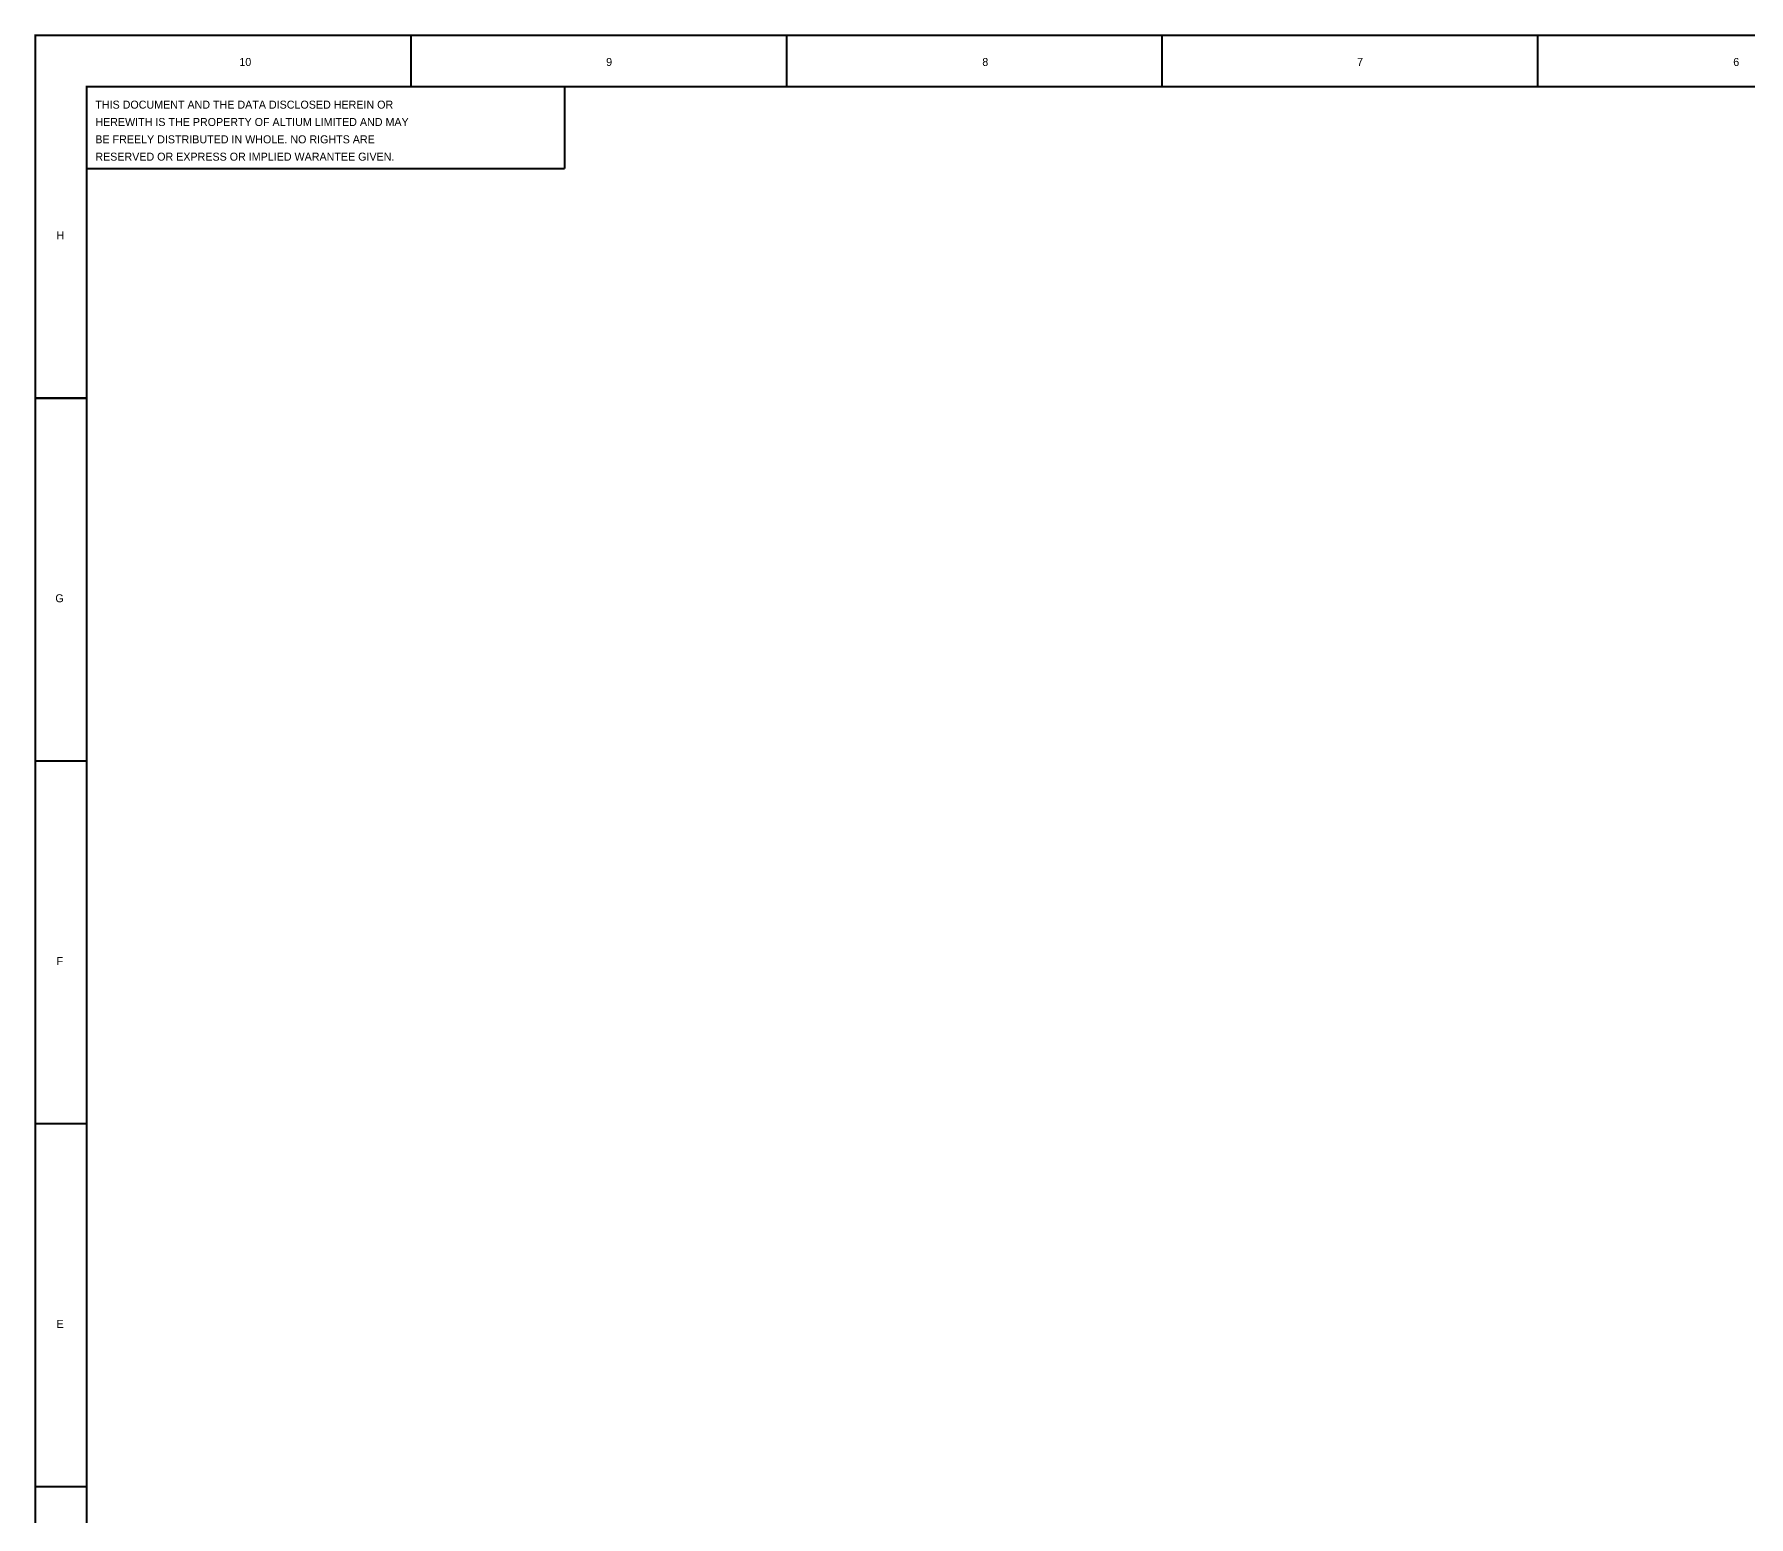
# Model space of a CAD drawing. Header units: inches. Extents: x 0 to 569, y 0 to 432.
# Drawn here: x -0.1 to 254.9, y 211.4 to 431.9 of the extents above; entities that cross this region are included whole.
import ezdxf

# ---------------------------------------------------------------- set-up
doc = ezdxf.new("R2010")
doc.units = ezdxf.units.IN
doc.layers.add('Sheet', color=255, linetype='Continuous')

msp = doc.modelspace()

# ---------------------------------------------------------------- linework, layer by layer
at = {"layer": 'Sheet'}
for points in [[(0, 431.8, 0.3, 0.3, 0), (558.8, 431.8, 0.3, 0.3, 0), (558.8, 0, 0.3, 0.3, 0), (0, 0, 0.3, 0.3, 0), (0, 431.8, 0.3, 0.3, 0)], [(0, 431.8, 0.0991, 0.0991, 0), (0, 0, 0.0991, 0.0991, 0), (558.8, 0, 0.0991, 0.0991, 0), (558.8, 431.8, 0.0991, 0.0991, 0), (0, 431.8, 0.0991, 0.0991, 0), (0, 431.8, 0.0991, 0.0991, 0)], [(7.64, 424.16, 0.3, 0.3, 0), (551.18, 424.16, 0.3, 0.3, 0), (551.18, 7.62, 0.3, 0.3, 0), (7.64, 7.62, 0.3, 0.3, 0), (7.64, 424.16, 0.3, 0.3, 0)], [(7.64, 424.16, 0.0991, 0.0991, 0), (7.64, 7.62, 0.0991, 0.0991, 0), (551.18, 7.62, 0.0991, 0.0991, 0), (551.18, 424.16, 0.0991, 0.0991, 0), (7.64, 424.16, 0.0991, 0.0991, 0), (7.64, 424.16, 0.0991, 0.0991, 0)]]:
    msp.add_lwpolyline(points, format="xyseb", close=True, dxfattribs=at)
for points in [[(0, 431.8, 0.3, 0.3, 0), (0, 424.17, 0.3, 0.3, 0)], [(0, 431.8, 0.3, 0.3, 0), (558.78, 431.8, 0.3, 0.3, 0)], [(0, 0.02, 0.3, 0.3, 0), (0, 431.8, 0.3, 0.3, 0)], [(55.88, 431.8, 0.3, 0.3, 0), (55.88, 424.17, 0.3, 0.3, 0)], [(55.88, 424.17, 0.3, 0.3, 0), (55.88, 431.8, 0.3, 0.3, 0)], [(111.77, 431.8, 0.3, 0.3, 0), (111.77, 424.17, 0.3, 0.3, 0)], [(111.77, 424.17, 0.3, 0.3, 0), (111.77, 431.8, 0.3, 0.3, 0)], [(167.64, 431.8, 0.3, 0.3, 0), (167.64, 424.17, 0.3, 0.3, 0)], [(167.64, 424.17, 0.3, 0.3, 0), (167.64, 431.8, 0.3, 0.3, 0)], [(223.53, 431.8, 0.3, 0.3, 0), (223.53, 424.17, 0.3, 0.3, 0)], [(223.53, 424.17, 0.3, 0.3, 0), (223.53, 431.8, 0.3, 0.3, 0)], [(78.74, 424.17, 0.3, 0.3, 0), (7.63, 424.17, 0.3, 0.3, 0)], [(7.63, 424.17, 0.3, 0.3, 0), (7.63, 411.98, 0.3, 0.3, 0)], [(7.64, 424.16, 0.3, 0.3, 0), (551.16, 424.16, 0.3, 0.3, 0)], [(7.64, 7.64, 0.3, 0.3, 0), (7.64, 424.16, 0.3, 0.3, 0)], [(78.74, 411.98, 0.3, 0.3, 0), (78.74, 424.17, 0.3, 0.3, 0)], [(7.63, 411.98, 0.3, 0.3, 0), (78.74, 411.98, 0.3, 0.3, 0)], [(0, 377.82, 0.3, 0.3, 0), (7.63, 377.82, 0.3, 0.3, 0)], [(7.63, 377.82, 0.3, 0.3, 0), (0, 377.82, 0.3, 0.3, 0)], [(0, 323.85, 0.3, 0.3, 0), (7.63, 323.85, 0.3, 0.3, 0)], [(7.63, 323.85, 0.3, 0.3, 0), (0, 323.85, 0.3, 0.3, 0)], [(0, 269.88, 0.3, 0.3, 0), (7.63, 269.88, 0.3, 0.3, 0)], [(7.63, 269.88, 0.3, 0.3, 0), (0, 269.88, 0.3, 0.3, 0)], [(0, 215.9, 0.3, 0.3, 0), (7.63, 215.9, 0.3, 0.3, 0)], [(7.63, 215.9, 0.3, 0.3, 0), (0, 215.9, 0.3, 0.3, 0)]]:
    msp.add_lwpolyline(points, format="xyseb", dxfattribs=at)

# ---------------------------------------------------------------- texts
for s, height, p in [('10', 1.191, (30.36, 427.24)), ('9', 1.19, (84.93, 427.24)), ('8', 1.19, (140.89, 427.24)), ('7', 1.19, (196.65, 427.24)), ('6', 1.19, (252.61, 427.24)), ('THIS DOCUMENT AND THE DATA DISCLOSED HEREIN OR ', 1.1906, (8.93, 420.89)), ('HEREWITH IS THE PROPERTY OF ALTIUM LIMITED AND MAY ', 1.1906, (8.93, 418.31)), ('BE FREELY DISTRIBUTED IN WHOLE. NO RIGHTS ARE ', 1.1906, (8.93, 415.73)), ('RESERVED OR EXPRESS OR IMPLIED WARANTEE GIVEN.', 1.1906, (8.93, 413.15)), ('H', 1.19, (3.17, 401.44)), ('G', 1.19, (2.98, 347.46)), ('F', 1.19, (3.17, 293.49)), ('E', 1.19, (3.17, 239.51))]:
    msp.add_text(s, height=height, dxfattribs=at).set_placement(p)

doc.saveas('drawing.dxf')
